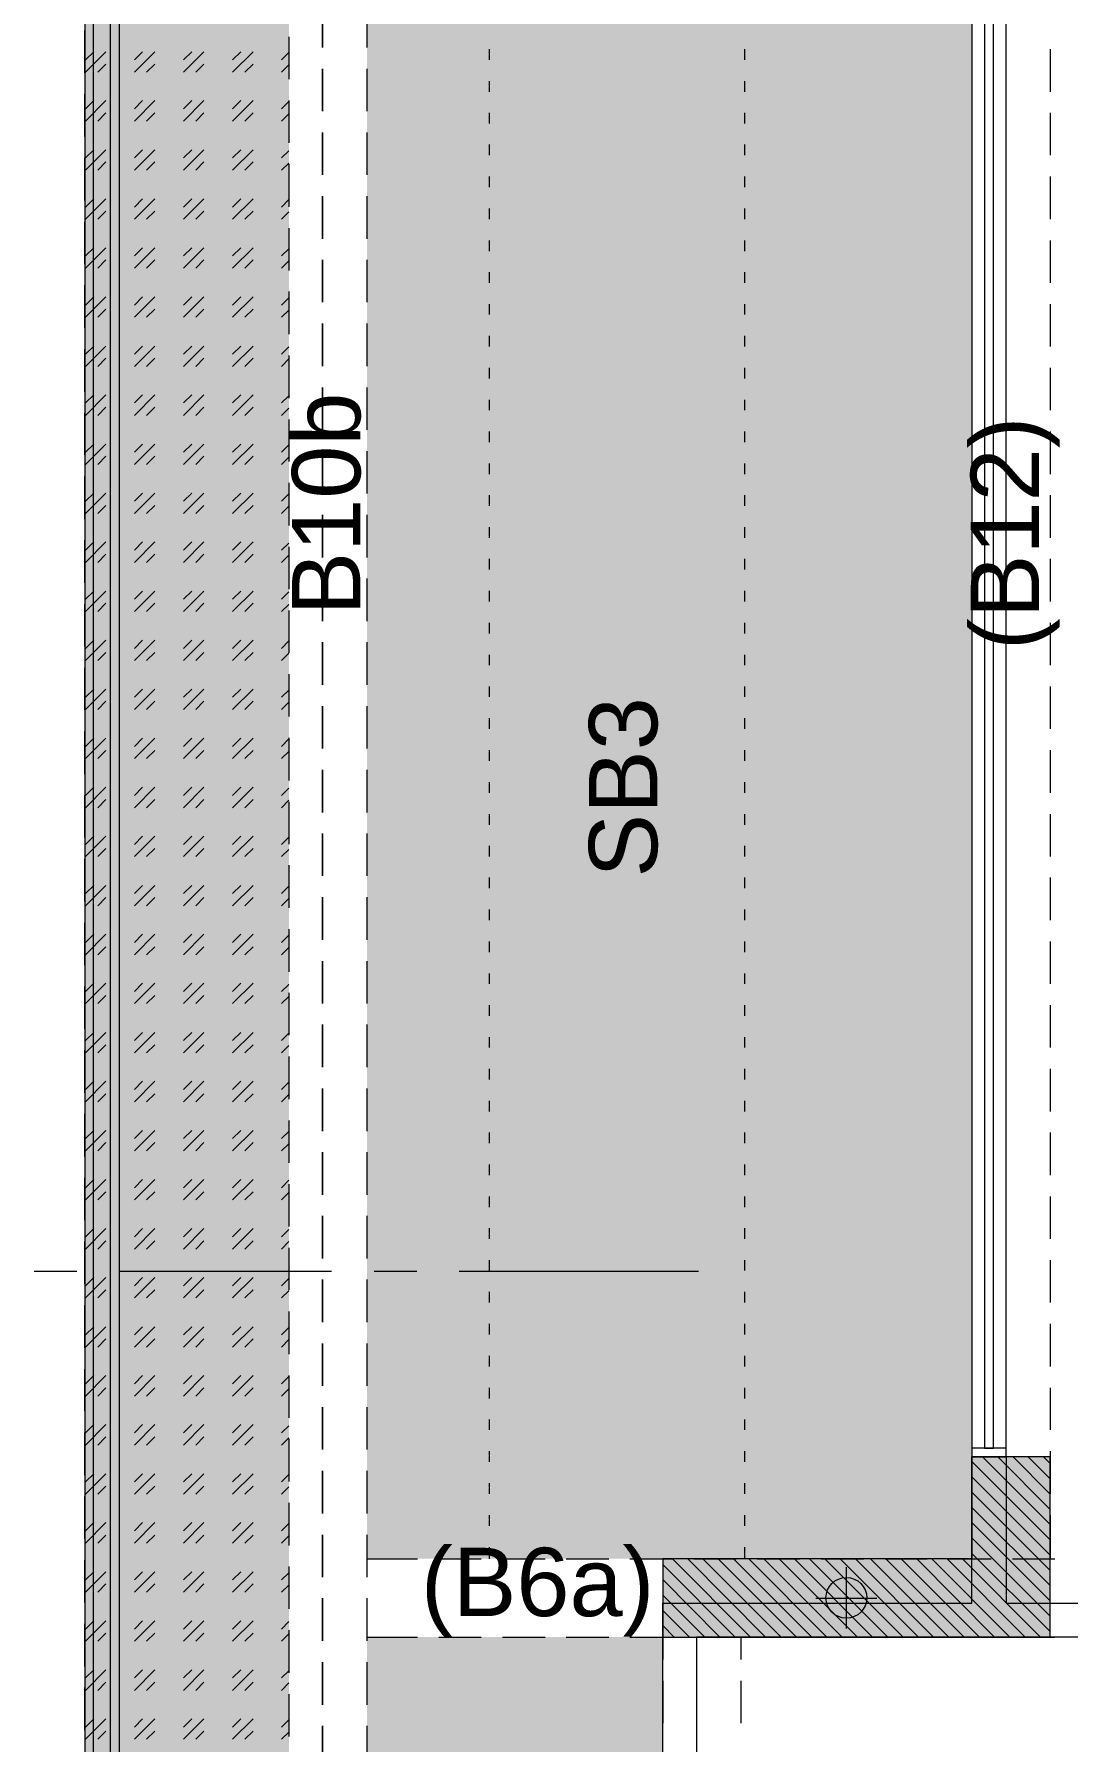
# Model space of a CAD drawing. Header units: millimetres. Extents: x -1303 to 98744, y -1303 to 90097.
# Drawn here: x 53795 to 56836, y 69149 to 74173 of the extents above; entities that cross this region are included whole.
import ezdxf

# ---------------------------------------------------------------- set-up
doc = ezdxf.new("R2010")
doc.units = ezdxf.units.MM
doc.layers.add('PDF_Geometry', color=7, linetype='Continuous')
doc.layers.add('PDF_Text', color=7, linetype='Continuous')
doc.layers.add('PDF_Solid Fills', color=192, linetype='Continuous', true_color=0xc2c0c0c0)
doc.styles.add('PDF ArialMT', font='arial.ttf')

msp = doc.modelspace()

# ---------------------------------------------------------------- hatches: boundary and pattern name
at = {"layer": 'PDF_Solid Fills'}
msp.add_hatch(color=256, dxfattribs=at).paths.add_polyline_path([(56784.30755, 69987.71108), (56554.28686, 69987.71108), (56554.28686, 69687.70567), (55644.26218, 69687.70567), (55644.26218, 69457.67673), (56784.30755, 69457.67673)])

# ---------------------------------------------------------------- linework, layer by layer
at = {"layer": 'PDF_Geometry', "color": 9, "lineweight": 0, "true_color": 0xc0c0c0}
for points in [[(55143.59199, 81272.1461), (53943.54554, 81272.1461), (53943.54554, 66642.22096)], [(55344.16586, 66057.42941), (53968.93443, 66057.42941), (53968.93443, 66642.22096), (53968.93443, 81247.60021), (55143.59199, 81247.60021)], [(55344.16586, 66107.36007), (54018.86508, 66107.36007), (54018.86508, 66642.22096), (54018.86508, 81197.67369), (55143.59199, 81197.67369)], [(55143.59199, 81172.2848), (54044.25397, 81172.2848), (54044.25397, 66642.22096)], [(54543.56876, 74164.95175), (54543.56876, 74039.69328)], [(54543.56876, 73977.07232), (54543.56876, 73852.66512)], [(54543.56876, 73790.03588), (54543.56876, 73664.7857)], [(54543.56876, 73602.16473), (54543.56876, 73476.90627)], [(54543.56876, 73415.1283), (54543.56876, 73289.8781)], [(54543.56876, 73227.24887), (54543.56876, 73101.99868)], [(54543.56876, 73039.37772), (54543.56876, 72914.97051)], [(54543.56876, 72852.34128), (54543.56876, 72727.09109)], [(54543.56876, 72664.46185), (54543.56876, 72540.06292)], [(54543.56876, 72477.43369), (54543.56876, 72352.18349)], [(54543.56876, 72289.55427), (54543.56876, 72165.14706)], [(54543.56876, 72102.5261), (54543.56876, 71977.27591)], [(54543.56876, 71914.64668), (54543.56876, 71789.39648)], [(54543.56876, 71727.61851), (54543.56876, 71602.36005)], [(54543.56876, 71539.73908), (54543.56876, 71414.48889)], [(54543.56876, 71352.70265), (54543.56876, 71227.45246)], [(54543.56876, 71164.8315), (54543.56876, 71039.57303)], [(54543.56876, 70976.95207), (54543.56876, 70852.54487)], [(54543.56876, 70789.91563), (54543.56876, 70664.66545)], [(54543.56876, 70602.04448), (54543.56876, 70477.63727)], [(54543.56876, 70415.00805), (54543.56876, 70289.75785)], [(54543.56876, 70227.12862), (54543.56876, 70101.87843)], [(54543.56876, 70040.10045), (54543.56876, 69914.85026)], [(54543.56876, 69852.22103), (54543.56876, 69726.97084)], [(54543.56876, 69665.19286), (54543.56876, 69539.94267)], [(54543.56876, 69477.31344), (54543.56876, 69352.06324)], [(54543.56876, 69289.43402), (54543.56876, 69165.02681)]]:
    msp.add_lwpolyline(points, dxfattribs=at)
for points in [[(56553.52239, 69987.62844), (56654.23164, 69987.62844), (56654.23164, 75331.98933), (56553.52239, 75331.98933)], [(56590.7586, 70013.01732), (56616.99379, 70013.01732), (56616.99379, 75306.60044), (56590.7586, 75306.60044)], [(54643.4342, 74133.63713), (54643.4342, 74258.88732)], [(54643.4342, 73945.7577), (54643.4342, 74071.0079)], [(54643.4342, 73758.72954), (54643.4342, 73883.12847)], [(54643.4342, 73570.85011), (54643.4342, 73696.10031)], [(54643.4342, 73383.81368), (54643.4342, 73508.22089)], [(54643.4342, 73195.94253), (54643.4342, 73321.19271)], [(54643.4342, 73008.90609), (54643.4342, 73133.31329)], [(54643.4342, 72821.02666), (54643.4342, 72946.28513)], [(54643.4342, 72633.15551), (54643.4342, 72758.4057)], [(54643.4342, 72446.11908), (54643.4342, 72571.36927)], [(54643.4342, 72258.23965), (54643.4342, 72383.49811)], [(54643.4342, 72071.21148), (54643.4342, 72195.61868)], [(54643.4342, 71883.33206), (54643.4342, 72008.58225)], [(54643.4342, 71696.30389), (54643.4342, 71820.7111)], [(54643.4342, 71508.42447), (54643.4342, 71633.67467)], [(54643.4342, 71321.3963), (54643.4342, 71445.79524)], [(54643.4342, 71133.51688), (54643.4342, 71258.76707)], [(54643.4342, 70945.63745), (54643.4342, 71070.88765)], [(54643.4342, 70758.60929), (54643.4342, 70883.85948)], [(54643.4342, 70570.72986), (54643.4342, 70695.98006)], [(54643.4342, 70383.69343), (54643.4342, 70508.95189)], [(54643.4342, 70195.82228), (54643.4342, 70321.07246)], [(54643.4342, 70008.78584), (54643.4342, 70133.19304)], [(55743.61934, 69456.99902), (55743.61934, 68856.97993), (55643.75391, 68856.97993), (55643.75391, 69556.8686), (56553.52239, 69556.8686), (56553.52239, 69987.62844), (56654.23082, 69987.62844), (56654.23082, 69556.8686), (59694.12865, 69556.8686), (59694.12865, 69456.99902)], [(56553.52239, 69987.62844), (56654.23164, 69987.62844), (56654.23164, 70013.01732), (56553.52239, 70013.01732)], [(54643.4342, 69820.90641), (54643.4342, 69946.16488)], [(54643.4342, 69633.87825), (54643.4342, 69758.28545)], [(54643.4342, 69445.99883), (54643.4342, 69571.24902)], [(54643.4342, 69258.1194), (54643.4342, 69383.37786)], [(54643.4342, 69071.09123), (54643.4342, 69196.34143)]]:
    msp.add_lwpolyline(points, close=True, dxfattribs=at)
at = {"layer": 'PDF_Geometry', "color": 157, "lineweight": 0, "true_color": 0x3f5f7f}
for points in [[(54773.76301, 74258.88732), (54773.76301, 74133.63713)], [(54543.56876, 74164.95175), (54543.56876, 74039.69328)], [(56553.52239, 74128.55439), (56553.52239, 74003.3042)], [(56783.71663, 74128.55439), (56783.71663, 74003.3042)], [(54773.76301, 74071.0079), (54773.76301, 73945.7577)], [(54543.56876, 73977.07232), (54543.56876, 73852.66512)], [(56553.52239, 73940.68324), (56553.52239, 73816.27603)], [(56783.71663, 73940.68324), (56783.71663, 73816.27603)], [(54773.76301, 73883.12847), (54773.76301, 73758.72954)], [(54543.56876, 73790.03588), (54543.56876, 73664.7857)], [(56553.52239, 73753.6468), (56553.52239, 73628.39661)], [(56783.71663, 73753.6468), (56783.71663, 73628.39661)], [(54773.76301, 73696.10031), (54773.76301, 73570.85011)], [(54543.56876, 73602.16473), (54543.56876, 73476.90627)], [(56553.52239, 73565.76737), (56553.52239, 73441.36844)], [(56783.71663, 73565.76737), (56783.71663, 73441.36844)], [(54773.76301, 73508.22089), (54773.76301, 73383.81368)], [(54543.56876, 73415.1283), (54543.56876, 73289.8781)], [(56553.52239, 73378.73921), (56553.52239, 73253.48901)], [(56783.71663, 73378.73921), (56783.71663, 73253.48901)], [(54773.76301, 73321.19271), (54773.76301, 73195.94253)], [(54543.56876, 73227.24887), (54543.56876, 73101.99868)], [(56553.52239, 73190.85979), (56553.52239, 73066.45258)], [(56783.71663, 73190.85979), (56783.71663, 73066.45258)], [(54773.76301, 73133.31329), (54773.76301, 73008.90609)], [(54543.56876, 73039.37772), (54543.56876, 72914.97051)], [(56553.52239, 73003.83162), (56553.52239, 72878.58143)], [(56783.71663, 73003.83162), (56783.71663, 72878.58143)], [(54773.76301, 72946.28513), (54773.76301, 72821.02666)], [(54543.56876, 72852.34128), (54543.56876, 72727.09109)], [(56553.52239, 72815.95219), (56553.52239, 72690.702)], [(56783.71663, 72815.95219), (56783.71663, 72690.702)], [(54773.76301, 72758.4057), (54773.76301, 72633.15551)], [(54543.56876, 72664.46185), (54543.56876, 72540.06292)], [(56553.52239, 72628.92403), (56553.52239, 72503.66556)], [(56783.71663, 72628.92403), (56783.71663, 72503.66556)], [(54773.76301, 72571.36927), (54773.76301, 72446.11908)], [(54543.56876, 72477.43369), (54543.56876, 72352.18349)], [(56553.52239, 72441.0446), (56553.52239, 72315.79441)], [(56783.71663, 72441.0446), (56783.71663, 72315.79441)], [(54773.76301, 72383.49811), (54773.76301, 72258.23965)], [(54543.56876, 72289.55427), (54543.56876, 72165.14706)], [(56553.52239, 72253.16518), (56553.52239, 72128.75798)], [(56783.71663, 72253.16518), (56783.71663, 72128.75798)], [(54773.76301, 72195.61868), (54773.76301, 72071.21148)], [(54543.56876, 72102.5261), (54543.56876, 71977.27591)], [(56553.52239, 72066.13702), (56553.52239, 71940.87855)], [(56783.71663, 72066.13702), (56783.71663, 71940.87855)], [(54773.76301, 72008.58225), (54773.76301, 71883.33206)], [(54543.56876, 71914.64668), (54543.56876, 71789.39648)], [(56553.52239, 71878.25759), (56553.52239, 71753.85039)], [(56783.71663, 71878.25759), (56783.71663, 71753.85039)], [(54773.76301, 71820.7111), (54773.76301, 71696.30389)], [(54543.56876, 71727.61851), (54543.56876, 71602.36005)], [(56553.52239, 71691.22115), (56553.52239, 71565.97096)], [(56783.71663, 71691.22115), (56783.71663, 71565.97096)], [(54773.76301, 71633.67467), (54773.76301, 71508.42447)], [(54543.56876, 71539.73908), (54543.56876, 71414.48889)], [(56553.52239, 71503.35), (56553.52239, 71378.94279)], [(56783.71663, 71503.35), (56783.71663, 71378.94279)], [(54773.76301, 71445.79524), (54773.76301, 71321.3963)], [(54543.56876, 71352.70265), (54543.56876, 71227.45246)], [(56553.52239, 71316.31357), (56553.52239, 71191.06337)], [(56783.71663, 71316.31357), (56783.71663, 71191.06337)], [(54773.76301, 71258.76707), (54773.76301, 71133.51688)], [(54543.56876, 71164.8315), (54543.56876, 71039.57303)], [(56553.52239, 71128.43414), (56553.52239, 71003.18395)], [(56783.71663, 71128.43414), (56783.71663, 71003.18395)], [(54773.76301, 71070.88765), (54773.76301, 70945.63745)], [(54543.56876, 70976.95207), (54543.56876, 70852.54487)], [(56553.52239, 70941.40597), (56553.52239, 70816.15578)], [(56783.71663, 70941.40597), (56783.71663, 70816.15578)], [(54773.76301, 70883.85948), (54773.76301, 70758.60929)], [(54543.56876, 70789.91563), (54543.56876, 70664.66545)], [(56553.52239, 70753.52655), (56553.52239, 70628.27636)], [(56783.71663, 70753.52655), (56783.71663, 70628.27636)], [(54773.76301, 70695.98006), (54773.76301, 70570.72986)], [(54543.56876, 70602.04448), (54543.56876, 70477.63727)], [(56553.52239, 70565.64712), (56553.52239, 70441.24819)], [(56783.71663, 70565.64712), (56783.71663, 70441.24819)], [(54773.76301, 70508.95189), (54773.76301, 70383.69343)], [(54543.56876, 70415.00805), (54543.56876, 70289.75785)], [(56553.52239, 70378.61896), (56553.52239, 70253.36876)], [(56783.71663, 70378.61896), (56783.71663, 70253.36876)], [(54773.76301, 70321.07246), (54773.76301, 70195.82228)], [(54543.56876, 70227.12862), (54543.56876, 70101.87843)], [(56553.52239, 70190.73954), (56553.52239, 70066.33233)], [(56783.71663, 70190.73954), (56783.71663, 70066.33233)], [(54773.76301, 70133.19304), (54773.76301, 70008.78584)], [(54543.56876, 70040.10045), (54543.56876, 69914.85026)], [(56553.52239, 70003.71137), (56553.52239, 69878.46118)], [(56783.71663, 70003.71137), (56783.71663, 69878.46118)], [(54773.76301, 69946.16488), (54773.76301, 69820.90641)], [(54543.56876, 69852.22103), (54543.56876, 69726.97084)], [(56553.52239, 69815.83194), (56553.52239, 69687.19326)], [(56783.71663, 69815.83194), (56783.71663, 69687.19326)], [(54773.76301, 69758.28545), (54773.76301, 69633.87825)], [(54773.76301, 69687.19326), (54922.71197, 69687.19326)], [(54985.33707, 69687.19326), (55109.74014, 69687.19326)], [(55172.36937, 69687.19326), (55297.61956, 69687.19326)], [(55360.24466, 69687.19326), (55485.49898, 69687.19326)], [(55547.27696, 69687.19326), (55672.52716, 69687.19326)], [(55735.15638, 69687.19326), (55860.40658, 69687.19326)], [(55922.18455, 69687.19326), (56047.43888, 69687.19326)], [(56110.06398, 69687.19326), (56235.31417, 69687.19326)], [(56297.9434, 69687.19326), (56422.34647, 69687.19326)], [(56484.97157, 69687.19326), (56610.2259, 69687.19326)], [(56672.85099, 69687.19326), (56797.25819, 69687.19326)], [(54543.56876, 69665.19286), (54543.56876, 69539.94267)], [(54773.76301, 69571.24902), (54773.76301, 69445.99883)], [(54543.56876, 69477.31344), (54543.56876, 69352.06324)], [(54773.76301, 69456.99902), (54922.71197, 69456.99902)], [(54985.33707, 69456.99902), (55109.74014, 69456.99902)], [(55172.36937, 69456.99902), (55297.61956, 69456.99902)], [(55360.24466, 69456.99902), (55485.49898, 69456.99902)], [(55547.27696, 69456.99902), (55672.52716, 69456.99902)], [(55643.75391, 69456.99902), (55643.75391, 69390.98957)], [(55735.15638, 69456.99902), (55860.40658, 69456.99902)], [(55873.94815, 69456.99902), (55873.94815, 69390.98957)], [(55922.18455, 69456.99902), (56047.43888, 69456.99902)], [(56110.06398, 69456.99902), (56235.31417, 69456.99902)], [(56297.9434, 69456.99902), (56422.34647, 69456.99902)], [(56484.97157, 69456.99902), (56610.2259, 69456.99902)], [(56672.85099, 69456.99902), (56797.25819, 69456.99902)], [(54773.76301, 69383.37786), (54773.76301, 69258.1194)], [(55643.75391, 69328.36861), (55643.75391, 69203.9614)], [(55873.94815, 69328.36861), (55873.94815, 69203.9614)], [(54543.56876, 69289.43402), (54543.56876, 69165.02681)], [(54773.76301, 69196.34143), (54773.76301, 69071.09123)]]:
    msp.add_lwpolyline(points, dxfattribs=at)
at = {"layer": 'PDF_Geometry', "lineweight": 0}
for points in [[(53943.54554, 74058.31346), (53943.54554, 74183.56365)], [(53945.23979, 74060.85069), (54005.32352, 74120.94268)], [(53945.23979, 74097.24804), (53969.78156, 74120.94268)], [(54089.95315, 74060.85069), (54150.041, 74120.94268)], [(54089.95315, 74097.24804), (54113.65192, 74120.94268)], [(54233.82351, 74060.85069), (54293.91137, 74120.94268)], [(54233.82351, 74097.24804), (54258.3694, 74120.94268)], [(54378.54099, 74060.85069), (54438.62886, 74120.94268)], [(54378.54099, 74097.24804), (54402.23977, 74120.94268)], [(54522.41136, 74097.24804), (54543.56876, 74118.40545)], [(53981.62888, 74060.85069), (54005.32352, 74084.5536)], [(54125.49924, 74060.85069), (54150.041, 74084.5536)], [(54270.21673, 74060.85069), (54293.91137, 74084.5536)], [(54414.08709, 74060.85069), (54438.62886, 74084.5536)], [(54522.41136, 74060.85069), (54543.56876, 74082.00809)], [(53943.54554, 73871.28528), (53943.54554, 73995.69249)], [(53945.23979, 73916.98032), (54005.32352, 73977.07232)], [(53945.23979, 73952.52642), (53969.78156, 73977.07232)], [(54089.95315, 73916.98032), (54150.041, 73977.07232)], [(54089.95315, 73952.52642), (54113.65192, 73977.07232)], [(54233.82351, 73916.98032), (54293.91137, 73977.07232)], [(54233.82351, 73952.52642), (54258.3694, 73977.07232)], [(54378.54099, 73916.98032), (54438.62886, 73977.07232)], [(54378.54099, 73952.52642), (54402.23977, 73977.07232)], [(54522.41136, 73952.52642), (54543.56876, 73974.53509)], [(53981.62888, 73916.98032), (54005.32352, 73940.68324)], [(54125.49924, 73916.98032), (54150.041, 73940.68324)], [(54270.21673, 73916.98032), (54293.91137, 73940.68324)], [(54414.08709, 73916.98032), (54438.62886, 73940.68324)], [(54522.41136, 73916.98032), (54543.56876, 73938.13773)], [(53943.54554, 73683.40586), (53943.54554, 73808.65606)], [(53945.23979, 73772.26697), (54005.32352, 73832.3507)], [(53945.23979, 73808.65606), (53969.78156, 73832.3507)], [(54089.95315, 73772.26697), (54150.041, 73832.3507)], [(54089.95315, 73808.65606), (54113.65192, 73832.3507)], [(54233.82351, 73772.26697), (54293.91137, 73832.3507)], [(54233.82351, 73808.65606), (54258.3694, 73832.3507)], [(54378.54099, 73772.26697), (54438.62886, 73832.3507)], [(54378.54099, 73808.65606), (54402.23977, 73832.3507)], [(54522.41136, 73808.65606), (54543.56876, 73829.81347)], [(53981.62888, 73772.26697), (54005.32352, 73796.81287)], [(54125.49924, 73772.26697), (54150.041, 73796.81287)], [(54270.21673, 73772.26697), (54293.91137, 73796.81287)], [(54414.08709, 73772.26697), (54438.62886, 73796.81287)], [(54522.41136, 73772.26697), (54543.56876, 73793.42438)], [(53945.23979, 73628.39661), (54005.32352, 73688.48033)], [(53945.23979, 73663.9427), (53969.78156, 73688.48033)], [(53981.62888, 73628.39661), (54005.32352, 73652.09125)], [(54089.95315, 73628.39661), (54150.041, 73688.48033)], [(54089.95315, 73663.9427), (54113.65192, 73688.48033)], [(54125.49924, 73628.39661), (54150.041, 73652.09125)], [(54233.82351, 73628.39661), (54293.91137, 73688.48033)], [(54233.82351, 73663.9427), (54258.3694, 73688.48033)], [(54270.21673, 73628.39661), (54293.91137, 73652.09125)], [(54378.54099, 73628.39661), (54438.62886, 73688.48033)], [(54378.54099, 73663.9427), (54402.23977, 73688.48033)], [(54414.08709, 73628.39661), (54438.62886, 73652.09125)], [(54522.41136, 73663.9427), (54543.56876, 73685.9431)], [(54522.41136, 73628.39661), (54543.56876, 73649.55401)], [(53943.54554, 73496.3777), (53943.54554, 73620.77663)], [(53945.23979, 73483.68325), (54005.32352, 73543.76698)], [(53945.23979, 73520.07234), (53969.78156, 73543.76698)], [(53981.62888, 73483.68325), (54005.32352, 73508.22089)], [(54089.95315, 73483.68325), (54150.041, 73543.76698)], [(54089.95315, 73520.07234), (54113.65192, 73543.76698)], [(54125.49924, 73483.68325), (54150.041, 73508.22089)], [(54233.82351, 73483.68325), (54293.91137, 73543.76698)], [(54233.82351, 73520.07234), (54258.3694, 73543.76698)], [(54270.21673, 73483.68325), (54293.91137, 73508.22089)], [(54378.54099, 73483.68325), (54438.62886, 73543.76698)], [(54378.54099, 73520.07234), (54402.23977, 73543.76698)], [(54414.08709, 73483.68325), (54438.62886, 73508.22089)], [(54522.41136, 73520.07234), (54543.56876, 73541.22974)], [(54522.41136, 73483.68325), (54543.56876, 73505.68365)], [(53943.54554, 73308.49827), (53943.54554, 73433.74847)], [(53945.23979, 73339.81289), (54005.32352, 73399.89662)], [(53945.23979, 73375.35072), (53969.78156, 73399.89662)], [(54089.95315, 73339.81289), (54150.041, 73399.89662)], [(54089.95315, 73375.35072), (54113.65192, 73399.89662)], [(54233.82351, 73339.81289), (54293.91137, 73399.89662)], [(54233.82351, 73375.35072), (54258.3694, 73399.89662)], [(54378.54099, 73339.81289), (54438.62886, 73399.89662)], [(54378.54099, 73375.35072), (54402.23977, 73399.89662)], [(54522.41136, 73375.35072), (54543.56876, 73397.35938)], [(53981.62888, 73339.81289), (54005.32352, 73363.50753)], [(54125.49924, 73339.81289), (54150.041, 73363.50753)], [(54270.21673, 73339.81289), (54293.91137, 73363.50753)], [(54414.08709, 73339.81289), (54438.62886, 73363.50753)], [(54522.41136, 73339.81289), (54543.56876, 73360.9703)], [(53943.54554, 73120.61885), (53943.54554, 73245.86905)], [(53945.23979, 73195.09127), (54005.32352, 73255.18326)], [(53945.23979, 73231.48035), (53969.78156, 73255.18326)], [(54089.95315, 73195.09127), (54150.041, 73255.18326)], [(54089.95315, 73231.48035), (54113.65192, 73255.18326)], [(54233.82351, 73195.09127), (54293.91137, 73255.18326)], [(54233.82351, 73231.48035), (54258.3694, 73255.18326)], [(54378.54099, 73195.09127), (54438.62886, 73255.18326)], [(54378.54099, 73231.48035), (54402.23977, 73255.18326)], [(54522.41136, 73231.48035), (54543.56876, 73252.63776)], [(53981.62888, 73195.09127), (54005.32352, 73219.63716)], [(54125.49924, 73195.09127), (54150.041, 73219.63716)], [(54270.21673, 73195.09127), (54293.91137, 73219.63716)], [(54414.08709, 73195.09127), (54438.62886, 73219.63716)], [(54522.41136, 73195.09127), (54543.56876, 73217.09993)], [(53945.23979, 73051.22091), (54005.32352, 73111.3129)], [(53945.23979, 73087.60999), (53969.78156, 73111.3129)], [(54089.95315, 73051.22091), (54150.041, 73111.3129)], [(54089.95315, 73087.60999), (54113.65192, 73111.3129)], [(54233.82351, 73051.22091), (54293.91137, 73111.3129)], [(54233.82351, 73087.60999), (54258.3694, 73111.3129)], [(54378.54099, 73051.22091), (54438.62886, 73111.3129)], [(54378.54099, 73087.60999), (54402.23977, 73111.3129)], [(54522.41136, 73087.60999), (54543.56876, 73108.76739)], [(53943.54554, 72933.59068), (53943.54554, 73058.84087)], [(53981.62888, 73051.22091), (54005.32352, 73074.91554)], [(54125.49924, 73051.22091), (54150.041, 73074.91554)], [(54270.21673, 73051.22091), (54293.91137, 73074.91554)], [(54414.08709, 73051.22091), (54438.62886, 73074.91554)], [(54522.41136, 73051.22091), (54543.56876, 73072.37831)], [(53945.23979, 72906.50755), (54005.32352, 72966.59128)], [(53945.23979, 72942.89663), (53969.78156, 72966.59128)], [(54089.95315, 72906.50755), (54150.041, 72966.59128)], [(54089.95315, 72942.89663), (54113.65192, 72966.59128)], [(54233.82351, 72906.50755), (54293.91137, 72966.59128)], [(54233.82351, 72942.89663), (54258.3694, 72966.59128)], [(54378.54099, 72906.50755), (54438.62886, 72966.59128)], [(54378.54099, 72942.89663), (54402.23977, 72966.59128)], [(54522.41136, 72942.89663), (54543.56876, 72964.05404)], [(53981.62888, 72906.50755), (54005.32352, 72931.04518)], [(54125.49924, 72906.50755), (54150.041, 72931.04518)], [(54270.21673, 72906.50755), (54293.91137, 72931.04518)], [(54414.08709, 72906.50755), (54438.62886, 72931.04518)], [(54522.41136, 72906.50755), (54543.56876, 72928.50795)], [(53943.54554, 72745.71126), (53943.54554, 72870.96145)], [(53945.23979, 72762.63718), (54005.32352, 72822.72091)], [(53945.23979, 72799.02627), (53969.78156, 72822.72091)], [(54089.95315, 72762.63718), (54150.041, 72822.72091)], [(54089.95315, 72799.02627), (54113.65192, 72822.72091)], [(54233.82351, 72762.63718), (54293.91137, 72822.72091)], [(54233.82351, 72799.02627), (54258.3694, 72822.72091)], [(54378.54099, 72762.63718), (54438.62886, 72822.72091)], [(54378.54099, 72799.02627), (54402.23977, 72822.72091)], [(54522.41136, 72799.02627), (54543.56876, 72820.18368)], [(53981.62888, 72762.63718), (54005.32352, 72786.33183)], [(54125.49924, 72762.63718), (54150.041, 72786.33183)], [(54270.21673, 72762.63718), (54293.91137, 72786.33183)], [(54414.08709, 72762.63718), (54438.62886, 72786.33183)], [(54522.41136, 72762.63718), (54543.56876, 72783.79459)], [(53943.54554, 72558.67482), (53943.54554, 72683.93329)], [(53945.23979, 72618.76682), (54005.32352, 72678.85055)], [(53945.23979, 72654.31292), (53969.78156, 72678.85055)], [(53981.62888, 72618.76682), (54005.32352, 72642.46146)], [(54089.95315, 72618.76682), (54150.041, 72678.85055)], [(54089.95315, 72654.31292), (54113.65192, 72678.85055)], [(54125.49924, 72618.76682), (54150.041, 72642.46146)], [(54233.82351, 72618.76682), (54293.91137, 72678.85055)], [(54233.82351, 72654.31292), (54258.3694, 72678.85055)], [(54270.21673, 72618.76682), (54293.91137, 72642.46146)], [(54378.54099, 72618.76682), (54438.62886, 72678.85055)], [(54378.54099, 72654.31292), (54402.23977, 72678.85055)], [(54414.08709, 72618.76682), (54438.62886, 72642.46146)], [(54522.41136, 72654.31292), (54543.56876, 72675.47032)], [(54522.41136, 72618.76682), (54543.56876, 72639.92422)], [(53943.54554, 72370.80367), (53943.54554, 72496.05386)], [(53945.23979, 72474.0452), (54005.32352, 72534.13719)], [(53945.23979, 72510.44255), (53969.78156, 72534.13719)], [(53981.62888, 72474.0452), (54005.32352, 72498.5911)], [(54089.95315, 72474.0452), (54150.041, 72534.13719)], [(54089.95315, 72510.44255), (54113.65192, 72534.13719)], [(54125.49924, 72474.0452), (54150.041, 72498.5911)], [(54233.82351, 72474.0452), (54293.91137, 72534.13719)], [(54233.82351, 72510.44255), (54258.3694, 72534.13719)], [(54270.21673, 72474.0452), (54293.91137, 72498.5911)], [(54378.54099, 72474.0452), (54438.62886, 72534.13719)], [(54378.54099, 72510.44255), (54402.23977, 72534.13719)], [(54414.08709, 72474.0452), (54438.62886, 72498.5911)], [(54522.41136, 72510.44255), (54543.56876, 72531.59996)], [(54522.41136, 72474.0452), (54543.56876, 72495.2026)], [(53945.23979, 72330.17483), (54005.32352, 72390.26682)], [(53945.23979, 72365.72093), (53969.78156, 72390.26682)], [(53981.62888, 72330.17483), (54005.32352, 72353.87774)], [(54089.95315, 72330.17483), (54150.041, 72390.26682)], [(54089.95315, 72365.72093), (54113.65192, 72390.26682)], [(54125.49924, 72330.17483), (54150.041, 72353.87774)], [(54233.82351, 72330.17483), (54293.91137, 72390.26682)], [(54233.82351, 72365.72093), (54258.3694, 72390.26682)], [(54270.21673, 72330.17483), (54293.91137, 72353.87774)], [(54378.54099, 72330.17483), (54438.62886, 72390.26682)], [(54378.54099, 72365.72093), (54402.23977, 72390.26682)], [(54414.08709, 72330.17483), (54438.62886, 72353.87774)], [(54522.41136, 72365.72093), (54543.56876, 72387.72959)], [(54522.41136, 72330.17483), (54543.56876, 72351.33224)], [(53943.54554, 72183.76724), (53943.54554, 72308.17444)], [(53945.23979, 72185.46148), (54005.32352, 72245.5452)], [(53945.23979, 72221.85057), (53969.78156, 72245.5452)], [(54089.95315, 72185.46148), (54150.041, 72245.5452)], [(54089.95315, 72221.85057), (54113.65192, 72245.5452)], [(54233.82351, 72185.46148), (54293.91137, 72245.5452)], [(54233.82351, 72221.85057), (54258.3694, 72245.5452)], [(54378.54099, 72185.46148), (54438.62886, 72245.5452)], [(54378.54099, 72221.85057), (54402.23977, 72245.5452)], [(54522.41136, 72221.85057), (54543.56876, 72243.00797)], [(53981.62888, 72185.46148), (54005.32352, 72210.00738)], [(54125.49924, 72185.46148), (54150.041, 72210.00738)], [(54270.21673, 72185.46148), (54293.91137, 72210.00738)], [(54414.08709, 72185.46148), (54438.62886, 72210.00738)], [(54522.41136, 72185.46148), (54543.56876, 72207.46187)], [(53943.54554, 71995.88781), (53943.54554, 72121.14627)], [(53945.23979, 72041.59111), (54005.32352, 72101.67484)], [(53945.23979, 72077.13721), (53969.78156, 72101.67484)], [(54089.95315, 72041.59111), (54150.041, 72101.67484)], [(54089.95315, 72077.13721), (54113.65192, 72101.67484)], [(54233.82351, 72041.59111), (54293.91137, 72101.67484)], [(54233.82351, 72077.13721), (54258.3694, 72101.67484)], [(54378.54099, 72041.59111), (54438.62886, 72101.67484)], [(54378.54099, 72077.13721), (54402.23977, 72101.67484)], [(54522.41136, 72077.13721), (54543.56876, 72099.13761)], [(53981.62888, 72041.59111), (54005.32352, 72065.28576)], [(54125.49924, 72041.59111), (54150.041, 72065.28576)], [(54270.21673, 72041.59111), (54293.91137, 72065.28576)], [(54414.08709, 72041.59111), (54438.62886, 72065.28576)], [(54522.41136, 72041.59111), (54543.56876, 72062.74852)], [(53945.23979, 71896.87776), (54005.32352, 71956.96149)], [(53945.23979, 71933.26684), (53969.78156, 71956.96149)], [(54089.95315, 71896.87776), (54150.041, 71956.96149)], [(54089.95315, 71933.26684), (54113.65192, 71956.96149)], [(54233.82351, 71896.87776), (54293.91137, 71956.96149)], [(54233.82351, 71933.26684), (54258.3694, 71956.96149)], [(54378.54099, 71896.87776), (54438.62886, 71956.96149)], [(54378.54099, 71933.26684), (54402.23977, 71956.96149)], [(54522.41136, 71933.26684), (54543.56876, 71954.42425)], [(53943.54554, 71808.85964), (53943.54554, 71933.26684)], [(53981.62888, 71896.87776), (54005.32352, 71921.4154)], [(54125.49924, 71896.87776), (54150.041, 71921.4154)], [(54270.21673, 71896.87776), (54293.91137, 71921.4154)], [(54414.08709, 71896.87776), (54438.62886, 71921.4154)], [(54522.41136, 71896.87776), (54543.56876, 71918.87816)], [(53945.23979, 71753.0074), (54005.32352, 71813.09112)], [(53945.23979, 71788.54522), (53969.78156, 71813.09112)], [(54089.95315, 71753.0074), (54150.041, 71813.09112)], [(54089.95315, 71788.54522), (54113.65192, 71813.09112)], [(54233.82351, 71753.0074), (54293.91137, 71813.09112)], [(54233.82351, 71788.54522), (54258.3694, 71813.09112)], [(54378.54099, 71753.0074), (54438.62886, 71813.09112)], [(54378.54099, 71788.54522), (54402.23977, 71813.09112)], [(54522.41136, 71788.54522), (54543.56876, 71810.55389)], [(53943.54554, 71620.98022), (53943.54554, 71746.23041)], [(53981.62888, 71753.0074), (54005.32352, 71776.70203)], [(54125.49924, 71753.0074), (54150.041, 71776.70203)], [(54270.21673, 71753.0074), (54293.91137, 71776.70203)], [(54414.08709, 71753.0074), (54438.62886, 71776.70203)], [(54522.41136, 71753.0074), (54543.56876, 71774.1648)], [(53945.23979, 71608.28578), (54005.32352, 71668.37777)], [(53945.23979, 71644.67486), (53969.78156, 71668.37777)], [(54089.95315, 71608.28578), (54150.041, 71668.37777)], [(54089.95315, 71644.67486), (54113.65192, 71668.37777)], [(54233.82351, 71608.28578), (54293.91137, 71668.37777)], [(54233.82351, 71644.67486), (54258.3694, 71668.37777)], [(54378.54099, 71608.28578), (54438.62886, 71668.37777)], [(54378.54099, 71644.67486), (54402.23977, 71668.37777)], [(54522.41136, 71644.67486), (54543.56876, 71665.83227)], [(53981.62888, 71608.28578), (54005.32352, 71632.83167)], [(54125.49924, 71608.28578), (54150.041, 71632.83167)], [(54270.21673, 71608.28578), (54293.91137, 71632.83167)], [(54414.08709, 71608.28578), (54438.62886, 71632.83167)], [(54522.41136, 71608.28578), (54543.56876, 71630.29444)], [(53943.54554, 71433.95205), (53943.54554, 71558.35926)], [(53945.23979, 71464.41541), (54005.32352, 71524.50741)], [(53945.23979, 71500.80449), (53969.78156, 71524.50741)], [(53981.62888, 71464.41541), (54005.32352, 71488.11005)], [(54089.95315, 71464.41541), (54150.041, 71524.50741)], [(54089.95315, 71500.80449), (54113.65192, 71524.50741)], [(54125.49924, 71464.41541), (54150.041, 71488.11005)], [(54233.82351, 71464.41541), (54293.91137, 71524.50741)], [(54233.82351, 71500.80449), (54258.3694, 71524.50741)], [(54270.21673, 71464.41541), (54293.91137, 71488.11005)], [(54378.54099, 71464.41541), (54438.62886, 71524.50741)], [(54378.54099, 71500.80449), (54402.23977, 71524.50741)], [(54414.08709, 71464.41541), (54438.62886, 71488.11005)], [(54522.41136, 71500.80449), (54543.56876, 71521.9619)], [(54522.41136, 71464.41541), (54543.56876, 71485.57282)], [(53943.54554, 71246.07263), (53943.54554, 71371.32282)], [(53945.23979, 71320.54505), (54005.32352, 71380.63704)], [(53945.23979, 71356.09114), (53969.78156, 71380.63704)], [(53981.62888, 71320.54505), (54005.32352, 71344.23969)], [(54089.95315, 71320.54505), (54150.041, 71380.63704)], [(54089.95315, 71356.09114), (54113.65192, 71380.63704)], [(54125.49924, 71320.54505), (54150.041, 71344.23969)], [(54233.82351, 71320.54505), (54293.91137, 71380.63704)], [(54233.82351, 71356.09114), (54258.3694, 71380.63704)], [(54270.21673, 71320.54505), (54293.91137, 71344.23969)], [(54378.54099, 71320.54505), (54438.62886, 71380.63704)], [(54378.54099, 71356.09114), (54402.23977, 71380.63704)], [(54414.08709, 71320.54505), (54438.62886, 71344.23969)], [(54522.41136, 71356.09114), (54543.56876, 71377.24855)], [(54522.41136, 71320.54505), (54543.56876, 71341.70246)], [(53945.23979, 71175.83169), (54005.32352, 71235.91542)], [(53945.23979, 71212.22078), (53969.78156, 71235.91542)], [(54089.95315, 71175.83169), (54150.041, 71235.91542)], [(54089.95315, 71212.22078), (54113.65192, 71235.91542)], [(54233.82351, 71175.83169), (54293.91137, 71235.91542)], [(54233.82351, 71212.22078), (54258.3694, 71235.91542)], [(54378.54099, 71175.83169), (54438.62886, 71235.91542)], [(54378.54099, 71212.22078), (54402.23977, 71235.91542)], [(53981.62888, 71175.83169), (54005.32352, 71199.52633)], [(54125.49924, 71175.83169), (54150.041, 71199.52633)], [(54270.21673, 71175.83169), (54293.91137, 71199.52633)], [(54414.08709, 71175.83169), (54438.62886, 71199.52633)], [(54522.41136, 71212.22078), (54543.56876, 71233.37818)], [(54522.41136, 71175.83169), (54543.56876, 71196.9891)], [(53943.54554, 71058.19321), (53943.54554, 71183.4434)], [(53945.23979, 71031.96132), (54005.32352, 71092.04506)], [(53945.23979, 71067.50743), (53969.78156, 71092.04506)], [(54089.95315, 71031.96132), (54150.041, 71092.04506)], [(54089.95315, 71067.50743), (54113.65192, 71092.04506)], [(54233.82351, 71031.96132), (54293.91137, 71092.04506)], [(54233.82351, 71067.50743), (54258.3694, 71092.04506)], [(54378.54099, 71031.96132), (54438.62886, 71092.04506)], [(54378.54099, 71067.50743), (54402.23977, 71092.04506)], [(54522.41136, 71067.50743), (54543.56876, 71089.50782)], [(53981.62888, 71031.96132), (54005.32352, 71055.65597)], [(54125.49924, 71031.96132), (54150.041, 71055.65597)], [(54270.21673, 71031.96132), (54293.91137, 71055.65597)], [(54414.08709, 71031.96132), (54438.62886, 71055.65597)], [(54522.41136, 71031.96132), (54543.56876, 71053.11873)], [(53943.54554, 70871.16503), (53943.54554, 70996.41523)], [(53945.23979, 70887.2397), (54005.32352, 70947.3317)], [(53945.23979, 70923.63706), (53969.78156, 70947.3317)], [(54089.95315, 70887.2397), (54150.041, 70947.3317)], [(54089.95315, 70923.63706), (54113.65192, 70947.3317)], [(54233.82351, 70887.2397), (54293.91137, 70947.3317)], [(54233.82351, 70923.63706), (54258.3694, 70947.3317)], [(54378.54099, 70887.2397), (54438.62886, 70947.3317)], [(54378.54099, 70923.63706), (54402.23977, 70947.3317)], [(54522.41136, 70923.63706), (54543.56876, 70944.79447)], [(53981.62888, 70887.2397), (54005.32352, 70911.7856)], [(54125.49924, 70887.2397), (54150.041, 70911.7856)], [(54270.21673, 70887.2397), (54293.91137, 70911.7856)], [(54414.08709, 70887.2397), (54438.62886, 70911.7856)], [(54522.41136, 70887.2397), (54543.56876, 70908.39711)], [(53943.54554, 70683.28561), (53943.54554, 70808.53581)], [(53945.23979, 70743.36934), (54005.32352, 70803.46133)], [(53945.23979, 70778.91544), (53969.78156, 70803.46133)], [(54089.95315, 70743.36934), (54150.041, 70803.46133)], [(54089.95315, 70778.91544), (54113.65192, 70803.46133)], [(54233.82351, 70743.36934), (54293.91137, 70803.46133)], [(54233.82351, 70778.91544), (54258.3694, 70803.46133)], [(54378.54099, 70743.36934), (54438.62886, 70803.46133)], [(54378.54099, 70778.91544), (54402.23977, 70803.46133)], [(54522.41136, 70778.91544), (54543.56876, 70800.9241)], [(53981.62888, 70743.36934), (54005.32352, 70767.07225)], [(54125.49924, 70743.36934), (54150.041, 70767.07225)], [(54270.21673, 70743.36934), (54293.91137, 70767.07225)], [(54414.08709, 70743.36934), (54438.62886, 70767.07225)], [(54522.41136, 70743.36934), (54543.56876, 70764.52675)], [(53945.23979, 70598.65599), (54005.32352, 70658.73971)], [(53945.23979, 70635.04508), (53969.78156, 70658.73971)], [(54089.95315, 70598.65599), (54150.041, 70658.73971)], [(54089.95315, 70635.04508), (54113.65192, 70658.73971)], [(54233.82351, 70598.65599), (54293.91137, 70658.73971)], [(54233.82351, 70635.04508), (54258.3694, 70658.73971)], [(54378.54099, 70598.65599), (54438.62886, 70658.73971)], [(54378.54099, 70635.04508), (54402.23977, 70658.73971)], [(54522.41136, 70635.04508), (54543.56876, 70656.20248)], [(53943.54554, 70496.25745), (53943.54554, 70620.65638)], [(53981.62888, 70598.65599), (54005.32352, 70623.20189)], [(54125.49924, 70598.65599), (54150.041, 70623.20189)], [(54270.21673, 70598.65599), (54293.91137, 70623.20189)], [(54414.08709, 70598.65599), (54438.62886, 70623.20189)], [(54522.41136, 70598.65599), (54543.56876, 70620.65638)], [(53945.23979, 70454.78562), (54005.32352, 70514.86935)], [(53945.23979, 70490.33172), (53969.78156, 70514.86935)], [(54089.95315, 70454.78562), (54150.041, 70514.86935)], [(54089.95315, 70490.33172), (54113.65192, 70514.86935)], [(54233.82351, 70454.78562), (54293.91137, 70514.86935)], [(54233.82351, 70490.33172), (54258.3694, 70514.86935)], [(54378.54099, 70454.78562), (54438.62886, 70514.86935)], [(54378.54099, 70490.33172), (54402.23977, 70514.86935)], [(54522.41136, 70490.33172), (54543.56876, 70512.33212)], [(53943.54554, 70308.37802), (53943.54554, 70433.62822)], [(53981.62888, 70454.78562), (54005.32352, 70478.48027)], [(54125.49924, 70454.78562), (54150.041, 70478.48027)], [(54270.21673, 70454.78562), (54293.91137, 70478.48027)], [(54414.08709, 70454.78562), (54438.62886, 70478.48027)], [(54522.41136, 70454.78562), (54543.56876, 70475.94303)], [(53945.23979, 70310.07227), (54005.32352, 70370.156)], [(53945.23979, 70346.46135), (53969.78156, 70370.156)], [(53981.62888, 70310.07227), (54005.32352, 70334.6099)], [(54089.95315, 70310.07227), (54150.041, 70370.156)], [(54089.95315, 70346.46135), (54113.65192, 70370.156)], [(54125.49924, 70310.07227), (54150.041, 70334.6099)], [(54233.82351, 70310.07227), (54293.91137, 70370.156)], [(54233.82351, 70346.46135), (54258.3694, 70370.156)], [(54270.21673, 70310.07227), (54293.91137, 70334.6099)], [(54378.54099, 70310.07227), (54438.62886, 70370.156)], [(54378.54099, 70346.46135), (54402.23977, 70370.156)], [(54414.08709, 70310.07227), (54438.62886, 70334.6099)], [(54522.41136, 70346.46135), (54543.56876, 70367.61876)], [(54522.41136, 70310.07227), (54543.56876, 70332.07266)], [(53943.54554, 70121.34159), (53943.54554, 70245.7488)], [(53945.23979, 70166.20191), (54005.32352, 70226.28563)], [(53945.23979, 70202.59099), (53969.78156, 70226.28563)], [(53981.62888, 70166.20191), (54005.32352, 70189.89654)], [(54089.95315, 70166.20191), (54150.041, 70226.28563)], [(54089.95315, 70202.59099), (54113.65192, 70226.28563)], [(54125.49924, 70166.20191), (54150.041, 70189.89654)], [(54233.82351, 70166.20191), (54293.91137, 70226.28563)], [(54233.82351, 70202.59099), (54258.3694, 70226.28563)], [(54270.21673, 70166.20191), (54293.91137, 70189.89654)], [(54378.54099, 70166.20191), (54438.62886, 70226.28563)], [(54378.54099, 70202.59099), (54402.23977, 70226.28563)], [(54414.08709, 70166.20191), (54438.62886, 70189.89654)], [(54522.41136, 70202.59099), (54543.56876, 70223.74839)], [(54522.41136, 70166.20191), (54543.56876, 70187.35931)], [(53945.23979, 70021.48029), (54005.32352, 70082.41527)], [(53945.23979, 70057.86937), (53969.78156, 70082.41527)], [(54089.95315, 70021.48029), (54150.041, 70082.41527)], [(54089.95315, 70057.86937), (54113.65192, 70082.41527)], [(54233.82351, 70021.48029), (54293.91137, 70082.41527)], [(54233.82351, 70057.86937), (54258.3694, 70082.41527)], [(54378.54099, 70021.48029), (54438.62886, 70082.41527)], [(54378.54099, 70057.86937), (54402.23977, 70082.41527)], [(53943.54554, 69933.47043), (53943.54554, 70058.72062)], [(53981.62888, 70021.48029), (54005.32352, 70046.02618)], [(54125.49924, 70021.48029), (54150.041, 70046.02618)], [(54270.21673, 70021.48029), (54293.91137, 70046.02618)], [(54414.08709, 70021.48029), (54438.62886, 70046.02618)], [(54522.41136, 70057.86937), (54543.56876, 70079.02677)], [(54522.41136, 70021.48029), (54543.56876, 70043.48895)], [(56584.83701, 69987.62844), (56783.71663, 69787.90582)], [(56629.68905, 69987.62844), (56783.71663, 69832.75787)], [(56674.54523, 69987.62844), (56783.71663, 69877.60992)], [(56719.39728, 69987.62844), (56783.71663, 69922.46196)], [(56764.24934, 69987.62844), (56783.71663, 69967.32228)], [(53945.23979, 69877.60992), (54005.32352, 69937.70192)], [(53945.23979, 69913.999), (53969.78156, 69937.70192)], [(54089.95315, 69877.60992), (54150.041, 69937.70192)], [(54089.95315, 69913.999), (54113.65192, 69937.70192)], [(54233.82351, 69877.60992), (54293.91137, 69937.70192)], [(54233.82351, 69913.999), (54258.3694, 69937.70192)], [(54378.54099, 69877.60992), (54438.62886, 69937.70192)], [(54378.54099, 69913.999), (54402.23977, 69937.70192)], [(54522.41136, 69913.999), (54543.56876, 69935.15641)], [(56553.52239, 69973.23974), (56783.71663, 69743.05377)], [(53981.62888, 69877.60992), (54005.32352, 69901.30456)], [(54125.49924, 69877.60992), (54150.041, 69901.30456)], [(54270.21673, 69877.60992), (54293.91137, 69901.30456)], [(54414.08709, 69877.60992), (54438.62886, 69901.30456)], [(54522.41136, 69877.60992), (54543.56876, 69898.76733)], [(56553.52239, 69928.3877), (56783.71663, 69698.19346)], [(56553.52239, 69883.53565), (56783.71663, 69653.34141)], [(53943.54554, 69746.434), (53943.54554, 69870.8412)], [(56553.52239, 69838.68359), (56783.71663, 69608.48936)], [(53945.23979, 69733.73956), (54005.32352, 69793.83155)], [(53945.23979, 69769.28565), (53969.78156, 69793.83155)], [(54089.95315, 69733.73956), (54150.041, 69793.83155)], [(54089.95315, 69769.28565), (54113.65192, 69793.83155)], [(54233.82351, 69733.73956), (54293.91137, 69793.83155)], [(54233.82351, 69769.28565), (54258.3694, 69793.83155)], [(54378.54099, 69733.73956), (54438.62886, 69793.83155)], [(54378.54099, 69769.28565), (54402.23977, 69793.83155)], [(54522.41136, 69769.28565), (54543.56876, 69791.28604)], [(56553.52239, 69793.83155), (56783.71663, 69563.63731)], [(53981.62888, 69733.73956), (54005.32352, 69757.43419)], [(54125.49924, 69733.73956), (54150.041, 69757.43419)], [(54270.21673, 69733.73956), (54293.91137, 69757.43419)], [(54414.08709, 69733.73956), (54438.62886, 69757.43419)], [(54522.41136, 69733.73956), (54543.56876, 69754.89696)], [(56553.52239, 69748.97123), (56783.71663, 69518.78527)], [(53943.54554, 69558.55457), (53943.54554, 69683.81304)], [(55672.52716, 69687.19326), (55901.87427, 69456.99902)], [(55717.38334, 69687.19326), (55946.73045, 69456.99902)], [(55762.23538, 69687.19326), (55992.42962, 69456.99902)], [(55807.09156, 69687.19326), (56037.28167, 69456.99902)], [(55851.94362, 69687.19326), (56082.13785, 69456.99902)], [(55896.79567, 69687.19326), (56126.9899, 69456.99902)], [(55941.65185, 69687.19326), (56171.84195, 69456.99902)], [(55986.50389, 69687.19326), (56216.69813, 69456.99902)], [(56031.36007, 69687.19326), (56261.55018, 69456.99902)], [(56076.21212, 69687.19326), (56306.40636, 69456.99902)], [(56121.06418, 69687.19326), (56351.25841, 69456.99902)], [(56165.92036, 69687.19326), (56396.11046, 69456.99902)], [(56210.7724, 69687.19326), (56440.96664, 69456.99902)], [(56255.62858, 69687.19326), (56485.81869, 69456.99902)], [(56300.48063, 69687.19326), (56530.67487, 69456.99902)], [(56345.33269, 69687.19326), (56575.52692, 69456.99902)], [(56391.03598, 69687.19326), (56620.37897, 69456.99902)], [(56435.88804, 69687.19326), (56665.23515, 69456.99902)], [(56480.74009, 69687.19326), (56710.0872, 69456.99902)], [(56525.59627, 69687.19326), (56754.94338, 69456.99902)], [(56553.52239, 69703.27619), (56783.71663, 69473.92495)], [(53945.23979, 69589.0262), (54005.32352, 69649.10993)], [(53945.23979, 69625.41529), (53969.78156, 69649.10993)], [(54089.95315, 69589.0262), (54150.041, 69649.10993)], [(54089.95315, 69625.41529), (54113.65192, 69649.10993)], [(54233.82351, 69589.0262), (54293.91137, 69649.10993)], [(54233.82351, 69625.41529), (54258.3694, 69649.10993)], [(54378.54099, 69589.0262), (54438.62886, 69649.10993)], [(54378.54099, 69625.41529), (54402.23977, 69649.10993)], [(54522.41136, 69625.41529), (54543.56876, 69646.57269)], [(55643.75391, 69671.11859), (55857.02222, 69456.99902)], [(53981.62888, 69589.0262), (54005.32352, 69613.56383)], [(54125.49924, 69589.0262), (54150.041, 69613.56383)], [(54270.21673, 69589.0262), (54293.91137, 69613.56383)], [(54414.08709, 69589.0262), (54438.62886, 69613.56383)], [(54522.41136, 69589.0262), (54543.56876, 69610.1836)], [(55643.75391, 69626.25827), (55812.16604, 69456.99902)], [(55643.75391, 69580.56323), (55767.31399, 69456.99902)], [(55643.75391, 69535.71119), (55722.46194, 69456.99902)], [(53943.54554, 69370.68342), (53943.54554, 69495.93361)], [(53945.23979, 69445.15583), (54005.32352, 69505.23957)], [(53945.23979, 69480.70193), (53969.78156, 69505.23957)], [(54089.95315, 69445.15583), (54150.041, 69505.23957)], [(54089.95315, 69480.70193), (54113.65192, 69505.23957)], [(54233.82351, 69445.15583), (54293.91137, 69505.23957)], [(54233.82351, 69480.70193), (54258.3694, 69505.23957)], [(54378.54099, 69445.15583), (54438.62886, 69505.23957)], [(54378.54099, 69480.70193), (54402.23977, 69505.23957)], [(54522.41136, 69480.70193), (54543.56876, 69502.70233)], [(55643.75391, 69490.85087), (55677.60576, 69456.99902)], [(53981.62888, 69445.15583), (54005.32352, 69468.85048)], [(54125.49924, 69445.15583), (54150.041, 69468.85048)], [(54270.21673, 69445.15583), (54293.91137, 69468.85048)], [(54414.08709, 69445.15583), (54438.62886, 69468.85048)], [(54522.41136, 69445.15583), (54543.56876, 69466.31324)], [(53945.23979, 69300.43421), (54005.32352, 69360.52621)], [(53945.23979, 69336.83157), (53969.78156, 69360.52621)], [(54089.95315, 69300.43421), (54150.041, 69360.52621)], [(54089.95315, 69336.83157), (54113.65192, 69360.52621)], [(54233.82351, 69300.43421), (54293.91137, 69360.52621)], [(54233.82351, 69336.83157), (54258.3694, 69360.52621)], [(54378.54099, 69300.43421), (54438.62886, 69360.52621)], [(54378.54099, 69336.83157), (54402.23977, 69360.52621)], [(54522.41136, 69336.83157), (54543.56876, 69357.98898)], [(53943.54554, 69183.64699), (53943.54554, 69308.89717)], [(53981.62888, 69300.43421), (54005.32352, 69324.98011)], [(54125.49924, 69300.43421), (54150.041, 69324.98011)], [(54270.21673, 69300.43421), (54293.91137, 69324.98011)], [(54414.08709, 69300.43421), (54438.62886, 69324.98011)], [(54522.41136, 69300.43421), (54543.56876, 69322.44287)], [(53945.23979, 69156.56385), (54005.32352, 69216.65584)], [(53945.23979, 69192.10995), (53969.78156, 69216.65584)], [(53981.62888, 69156.56385), (54005.32352, 69180.26676)], [(54089.95315, 69156.56385), (54150.041, 69216.65584)], [(54089.95315, 69192.10995), (54113.65192, 69216.65584)], [(54125.49924, 69156.56385), (54150.041, 69180.26676)], [(54233.82351, 69156.56385), (54293.91137, 69216.65584)], [(54233.82351, 69192.10995), (54258.3694, 69216.65584)], [(54270.21673, 69156.56385), (54293.91137, 69180.26676)], [(54378.54099, 69156.56385), (54438.62886, 69216.65584)], [(54378.54099, 69192.10995), (54402.23977, 69216.65584)], [(54414.08709, 69156.56385), (54438.62886, 69180.26676)], [(54522.41136, 69192.10995), (54543.56876, 69214.11861)], [(54522.41136, 69156.56385), (54543.56876, 69177.72125)]]:
    msp.add_lwpolyline(points, dxfattribs=at)
at = {"layer": 'PDF_Geometry', "color": 180, "lineweight": 0, "true_color": 0x4f14ff}
for points in [[(55133.43892, 74128.55439), (55133.43892, 74097.24804)], [(55884.10122, 74128.55439), (55884.10122, 74097.24804)], [(55133.43892, 74034.61881), (55133.43892, 74003.3042)], [(55884.10122, 74034.61881), (55884.10122, 74003.3042)], [(55133.43892, 73940.68324), (55133.43892, 73909.36862)], [(55884.10122, 73940.68324), (55884.10122, 73909.36862)], [(55133.43892, 73847.59065), (55133.43892, 73816.27603)], [(55884.10122, 73847.59065), (55884.10122, 73816.27603)], [(55133.43892, 73753.6468), (55133.43892, 73722.33218)], [(55884.10122, 73753.6468), (55884.10122, 73722.33218)], [(55133.43892, 73659.71122), (55133.43892, 73628.39661)], [(55884.10122, 73659.71122), (55884.10122, 73628.39661)], [(55133.43892, 73565.76737), (55133.43892, 73534.46103)], [(55884.10122, 73565.76737), (55884.10122, 73534.46103)], [(55133.43892, 73472.67479), (55133.43892, 73441.36844)], [(55884.10122, 73472.67479), (55884.10122, 73441.36844)], [(55133.43892, 73378.73921), (55133.43892, 73347.4246)], [(55884.10122, 73378.73921), (55884.10122, 73347.4246)], [(55133.43892, 73284.80363), (55133.43892, 73253.48901)], [(55884.10122, 73284.80363), (55884.10122, 73253.48901)], [(55133.43892, 73190.85979), (55133.43892, 73159.54517)], [(55884.10122, 73190.85979), (55884.10122, 73159.54517)], [(55133.43892, 73096.9242), (55133.43892, 73066.45258)], [(55884.10122, 73096.9242), (55884.10122, 73066.45258)], [(55133.43892, 73003.83162), (55133.43892, 72972.517)], [(55884.10122, 73003.83162), (55884.10122, 72972.517)], [(55133.43892, 72909.88777), (55133.43892, 72878.58143)], [(55884.10122, 72909.88777), (55884.10122, 72878.58143)], [(55133.43892, 72815.95219), (55133.43892, 72784.63758)], [(55884.10122, 72815.95219), (55884.10122, 72784.63758)], [(55133.43892, 72722.01662), (55133.43892, 72690.702)], [(55884.10122, 72722.01662), (55884.10122, 72690.702)], [(55133.43892, 72628.92403), (55133.43892, 72597.60941)], [(55884.10122, 72628.92403), (55884.10122, 72597.60941)], [(55133.43892, 72534.98019), (55133.43892, 72503.66556)], [(55884.10122, 72534.98019), (55884.10122, 72503.66556)], [(55133.43892, 72441.0446), (55133.43892, 72409.72999)], [(55884.10122, 72441.0446), (55884.10122, 72409.72999)], [(55133.43892, 72347.10076), (55133.43892, 72315.79441)], [(55884.10122, 72347.10076), (55884.10122, 72315.79441)], [(55133.43892, 72253.16518), (55133.43892, 72222.70182)], [(55884.10122, 72253.16518), (55884.10122, 72222.70182)], [(55133.43892, 72160.07259), (55133.43892, 72128.75798)], [(55884.10122, 72160.07259), (55884.10122, 72128.75798)], [(55133.43892, 72066.13702), (55133.43892, 72034.82239)], [(55884.10122, 72066.13702), (55884.10122, 72034.82239)], [(55133.43892, 71972.19317), (55133.43892, 71940.87855)], [(55884.10122, 71972.19317), (55884.10122, 71940.87855)], [(55133.43892, 71878.25759), (55133.43892, 71846.94297)], [(55884.10122, 71878.25759), (55884.10122, 71846.94297)], [(55133.43892, 71785.165), (55133.43892, 71753.85039)], [(55884.10122, 71785.165), (55884.10122, 71753.85039)], [(55133.43892, 71691.22115), (55133.43892, 71659.91481)], [(55884.10122, 71691.22115), (55884.10122, 71659.91481)], [(55133.43892, 71597.28558), (55133.43892, 71565.97096)], [(55884.10122, 71597.28558), (55884.10122, 71565.97096)], [(55133.43892, 71503.35), (55133.43892, 71472.03538)], [(55884.10122, 71503.35), (55884.10122, 71472.03538)], [(55133.43892, 71409.40616), (55133.43892, 71378.94279)], [(55884.10122, 71409.40616), (55884.10122, 71378.94279)], [(55133.43892, 71316.31357), (55133.43892, 71284.99895)], [(55884.10122, 71316.31357), (55884.10122, 71284.99895)], [(55133.43892, 71222.37798), (55133.43892, 71191.06337)], [(55884.10122, 71222.37798), (55884.10122, 71191.06337)], [(55133.43892, 71128.43414), (55133.43892, 71097.12779)], [(55884.10122, 71128.43414), (55884.10122, 71097.12779)], [(55133.43892, 71034.49856), (55133.43892, 71003.18395)], [(55884.10122, 71034.49856), (55884.10122, 71003.18395)], [(55133.43892, 70941.40597), (55133.43892, 70910.09136)], [(55884.10122, 70941.40597), (55884.10122, 70910.09136)], [(55133.43892, 70847.4704), (55133.43892, 70816.15578)], [(55884.10122, 70847.4704), (55884.10122, 70816.15578)], [(55133.43892, 70753.52655), (55133.43892, 70722.21193)], [(55884.10122, 70753.52655), (55884.10122, 70722.21193)], [(55133.43892, 70659.59097), (55133.43892, 70628.27636)], [(55884.10122, 70659.59097), (55884.10122, 70628.27636)], [(55133.43892, 70565.64712), (55133.43892, 70535.18377)], [(55884.10122, 70565.64712), (55884.10122, 70535.18377)], [(55133.43892, 70472.55454), (55133.43892, 70441.24819)], [(55884.10122, 70472.55454), (55884.10122, 70441.24819)], [(55133.43892, 70378.61896), (55133.43892, 70347.30435)], [(55884.10122, 70378.61896), (55884.10122, 70347.30435)], [(55133.43892, 70284.68338), (55133.43892, 70253.36876)], [(55884.10122, 70284.68338), (55884.10122, 70253.36876)], [(55133.43892, 70190.73954), (55133.43892, 70159.42492)], [(55884.10122, 70190.73954), (55884.10122, 70159.42492)], [(55133.43892, 70097.64695), (55133.43892, 70066.33233)], [(55884.10122, 70097.64695), (55884.10122, 70066.33233)], [(55133.43892, 70003.71137), (55133.43892, 69972.39675)], [(55884.10122, 70003.71137), (55884.10122, 69972.39675)], [(55133.43892, 69909.76752), (55133.43892, 69878.46118)], [(55884.10122, 69909.76752), (55884.10122, 69878.46118)], [(55133.43892, 69815.83194), (55133.43892, 69784.51733)], [(55884.10122, 69815.83194), (55884.10122, 69784.51733)], [(55133.43892, 69721.89637), (55133.43892, 69687.19326)], [(55884.10122, 69721.89637), (55884.10122, 69687.19326)]]:
    msp.add_lwpolyline(points, dxfattribs=at)
at = {"layer": 'PDF_Geometry', "color": 1, "lineweight": 0}
for points in [[(53794.59657, 70533.48952), (53919.8509, 70533.48952)], [(54045.10109, 70533.48952), (54669.66609, 70533.48952)], [(54794.92041, 70533.48952), (54920.1706, 70533.48952)], [(55044.57781, 70533.48952), (55749.54094, 70533.48952)]]:
    msp.add_lwpolyline(points, dxfattribs=at)
at = {"layer": 'PDF_Geometry', "color": 5, "lineweight": 0}
msp.add_lwpolyline([(56783.71663, 69987.62844), (56553.52239, 69987.62844), (56553.52239, 69687.19326), (55643.75391, 69687.19326), (55643.75391, 69456.99902), (56783.71663, 69456.99902)], close=True, dxfattribs=at)
msp.add_lwpolyline([(56783.71663, 69987.62844), (56553.52239, 69987.62844), (56553.52239, 69687.19326), (55643.75391, 69687.19326), (55643.75391, 69456.99902), (56783.71663, 69456.99902)], close=True, dxfattribs=at)
at = {"layer": 'PDF_Geometry', "color": 20, "lineweight": 0, "true_color": 0xff4405}
for points in [[(56183.6934, 69662.65563), (56183.6934, 69482.38791)], [(56093.98518, 69572.10027), (56274.24462, 69572.10027)]]:
    msp.add_lwpolyline(points, dxfattribs=at)
at = {"layer": 'PDF_Geometry', "color": 7, "lineweight": 0, "true_color": 0xffffff}
msp.add_circle((56184.26934, 69572.71032), 59.9861, dxfattribs=at)
at = {"layer": 'PDF_Geometry', "color": 20, "lineweight": 0, "true_color": 0xff4405}
msp.add_circle((56184.26497, 69572.69249), 59.98172, dxfattribs=at)
at = {"layer": 'PDF_Solid Fills', "color": 254, "lineweight": 0, "true_color": 0x00007f}
for points in [[(54544.24646, 80672.7138), (54544.24646, 66032.71822), (53944.30589, 80672.7138), (53944.30589, 66032.71822)], [(54774.27127, 69457.67673), (54774.27127, 66262.74304), (55644.26218, 69457.67673), (55644.26218, 66262.74304)]]:
    msp.add_solid(points, dxfattribs=at)
at = {"layer": 'PDF_Solid Fills', "color": 43, "lineweight": 0, "true_color": 0x00007f}
msp.add_solid([(54774.27127, 75632.6807), (54774.27127, 69687.70567), (56554.28686, 75632.6807), (56554.28686, 69687.70567)], dxfattribs=at)
at = {"layer": 'PDF_Solid Fills', "color": 1, "lineweight": 0}
msp.add_solid([(55780.85556, 70533.82837), (55780.85556, 70688.95514), (55718.90402, 70533.82837), (55718.90402, 70688.95514)], dxfattribs=at)

# ---------------------------------------------------------------- texts
at = {"layer": 'PDF_Text', "color": 6, "char_height": 201.084641, "attachment_point": 4, "rotation": 90, "style": 'PDF ArialMT'}
for s, insert in [('B10b', (54655.19848, 72462.35877)), ('(B12)', (56680.97173, 72360.77739)), ('SB3', (55528.78199, 71691.27354))]:
    msp.add_mtext(s, dxfattribs=dict(at, insert=insert))
at = {"layer": 'PDF_Text', "color": 6, "insert": (54932.48534, 69589.0861), "char_height": 201.084641, "attachment_point": 4, "style": 'PDF ArialMT'}
msp.add_mtext('(B6a)', dxfattribs=at)

doc.saveas('drawing.dxf')
